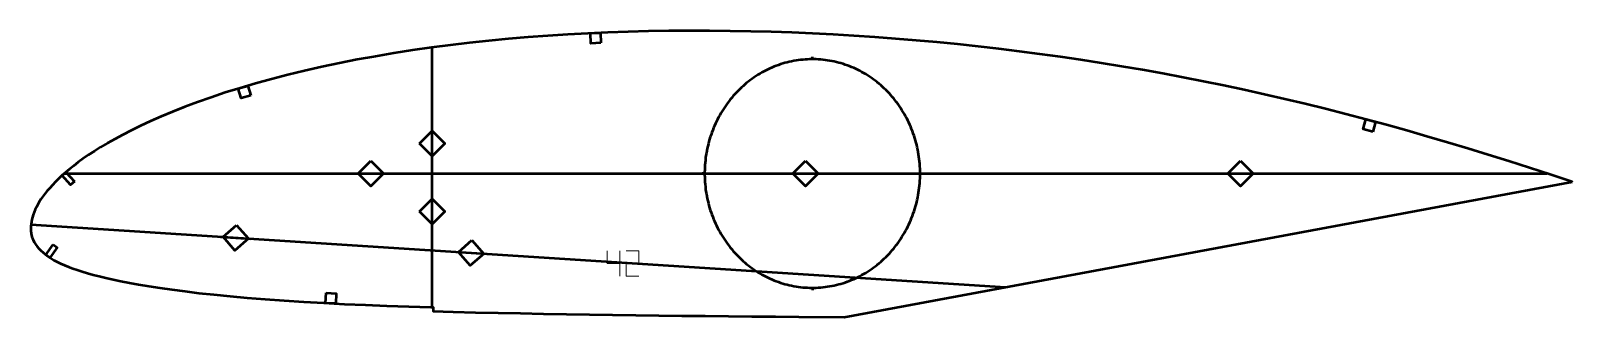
# Model space of a CAD drawing. Header units: metres. Extents: x 10 to 618, y 143 to 256.
import ezdxf

# ---------------------------------------------------------------- set-up
doc = ezdxf.new("R2010")
doc.units = ezdxf.units.M
doc.layers.add('Layer', color=1, linetype='Continuous', lineweight=50)
doc.layers.add('NumLabel', color=1, linetype='Continuous', lineweight=15)

msp = doc.modelspace()

# ---------------------------------------------------------------- linework, layer by layer
at = {"layer": 'Layer', "color": 7}
for p, q in [((167.83, 147.2), (167.83, 249.73)), ((167.83, 205.89), (167.83, 217.89)), ((22.73, 200), (607.54, 200)), ((137.59, 200), (149.59, 200)), ((309.13, 200), (321.13, 200)), ((480.67, 200), (492.67, 200)), ((167.83, 179.04), (167.83, 191.04)), ((9.57, 179.82), (393.96, 155.1)), ((84.36, 175.01), (96.33, 174.24)), ((177.21, 169.04), (189.19, 168.27))]:
    msp.add_line(p, q, dxfattribs=at)
at = {"layer": 'Layer'}
for p, q in [((317.83, 245.11), (317.83, 246.11)), ((275.33, 200), (274.33, 200)), ((360.32, 200), (361.32, 200)), ((317.83, 154.89), (317.83, 153.89))]:
    msp.add_line(p, q, dxfattribs=at)
for points in [[(617.57, 196.67), (617.57, 196.67), (617.12, 196.82), (608.9, 199.55), (600.72, 202.23), (592.58, 204.84), (584.47, 207.39), (576.39, 209.88), (568.34, 212.3), (560.3, 214.66), (552.28, 216.96), (544.27, 219.19), (536.26, 221.35), (528.26, 223.45), (520.26, 225.49), (512.26, 227.46), (504.25, 229.36), (496.24, 231.2), (488.22, 232.98), (480.2, 234.69), (472.17, 236.33), (464.12, 237.91), (456.07, 239.43), (448.01, 240.88), (439.95, 242.27), (431.87, 243.59), (423.79, 244.84), (415.7, 246.04), (407.6, 247.16), (399.49, 248.22), (391.36, 249.21), (383.23, 250.14), (375.08, 251), (366.93, 251.8), (358.76, 252.54), (350.59, 253.21), (342.42, 253.82), (334.25, 254.36), (326.08, 254.84), (317.92, 255.25), (309.76, 255.6), (301.62, 255.89), (293.49, 256.1), (285.38, 256.24), (277.28, 256.32), (269.21, 256.33), (261.16, 256.27), (253.13, 256.13), (245.13, 255.93), (237.17, 255.65), (229.24, 255.3), (221.35, 254.87), (213.5, 254.36), (205.7, 253.78), (197.94, 253.12), (190.24, 252.38), (182.6, 251.57), (175.03, 250.67), (167.52, 249.69), (160.09, 248.63), (152.74, 247.48), (145.48, 246.25), (138.31, 244.95), (131.25, 243.56), (124.33, 242.1), (117.53, 240.56), (110.89, 238.95), (104.43, 237.27), (98.15, 235.54), (92.08, 233.75), (86.23, 231.92), (80.62, 230.05), (75.28, 228.17), (70.21, 226.27), (65.42, 224.38), (60.92, 222.5), (56.72, 220.64), (52.79, 218.82), (49.14, 217.03), (45.76, 215.3), (42.63, 213.61), (39.74, 211.96), (37.06, 210.37), (34.59, 208.82), (32.31, 207.32), (30.19, 205.87), (28.24, 204.45), (26.43, 203.08), (24.76, 201.74), (23.21, 200.43), (21.78, 199.15), (20.46, 197.89), (19.22, 196.66), (18.07, 195.45), (17, 194.28), (16.01, 193.14), (15.1, 192.04), (14.26, 190.96), (13.52, 189.9), (12.84, 188.85), (12.24, 187.8), (11.71, 186.76), (11.23, 185.74), (10.81, 184.73), (10.44, 183.75), (10.14, 182.79), (9.89, 181.85), (9.71, 180.92), (9.59, 180.01), (9.52, 179.04), (9.51, 178.23), (9.55, 177.33), (9.66, 176.43), (9.84, 175.54), (10.1, 174.66), (10.44, 173.79), (10.88, 172.92), (11.41, 172.06), (12.02, 171.21), (12.71, 170.37), (13.48, 169.57), (14.33, 168.78), (15.27, 168.02), (16.3, 167.28), (17.41, 166.56), (18.61, 165.85), (19.9, 165.16), (21.28, 164.49), (22.75, 163.83), (24.33, 163.19), (26.02, 162.55), (27.83, 161.93), (29.77, 161.3), (31.86, 160.68), (34.11, 160.06), (36.53, 159.43), (39.15, 158.8), (41.98, 158.16), (45.06, 157.51), (48.41, 156.86), (52.05, 156.19), (56.03, 155.52), (60.37, 154.85), (65.09, 154.17), (70.23, 153.5), (75.78, 152.83), (81.75, 152.18), (88.14, 151.55), (94.9, 150.94), (102.02, 150.37), (109.45, 149.84), (117.15, 149.35), (125.08, 148.9), (133.22, 148.49), (141.52, 148.12), (149.99, 147.79), (158.6, 147.49), (167.34, 147.22), (168.27, 147.19), (168.22, 145.69), (176.11, 145.45), (184.94, 145.2), (193.81, 144.99), (202.74, 144.82), (211.74, 144.66), (220.82, 144.52), (229.92, 144.36), (239.03, 144.21), (248.13, 144.07), (257.22, 143.96), (266.36, 143.86), (275.54, 143.78), (284.75, 143.69), (293.98, 143.61), (303.22, 143.52), (312.45, 143.44), (330.41, 143.28), (617.57, 196.67)], [(360.32, 200), (360.31, 200.95), (360.29, 201.9), (360.24, 202.84), (360.17, 203.79), (360.09, 204.73), (359.99, 205.67), (359.86, 206.61), (359.72, 207.55), (359.57, 208.48), (359.39, 209.41), (359.19, 210.34), (358.98, 211.26), (358.75, 212.17), (358.5, 213.08), (358.23, 213.99), (357.94, 214.88), (357.64, 215.77), (357.32, 216.66), (356.98, 217.54), (356.63, 218.41), (356.25, 219.27), (355.86, 220.12), (355.46, 220.96), (355.03, 221.8), (354.59, 222.62), (354.14, 223.44), (353.67, 224.24), (353.18, 225.04), (352.67, 225.82), (352.16, 226.59), (351.62, 227.35), (351.07, 228.1), (350.51, 228.84), (349.93, 229.56), (349.34, 230.27), (348.73, 230.96), (348.11, 231.65), (347.48, 232.31), (346.83, 232.97), (346.17, 233.61), (345.5, 234.23), (344.82, 234.84), (344.12, 235.44), (343.42, 236.02), (342.7, 236.58), (341.97, 237.13), (341.23, 237.66), (340.48, 238.17), (339.72, 238.67), (338.95, 239.15), (338.17, 239.61), (337.38, 240.05), (336.58, 240.48), (335.78, 240.89), (334.96, 241.28), (334.14, 241.65), (333.31, 242.01), (332.48, 242.35), (331.64, 242.66), (330.79, 242.96), (329.94, 243.24), (329.08, 243.5), (328.21, 243.74), (327.35, 243.97), (326.47, 244.17), (325.6, 244.35), (324.72, 244.51), (323.84, 244.66), (322.95, 244.78), (322.06, 244.89), (321.17, 244.97), (320.28, 245.04), (319.39, 245.08), (318.5, 245.11), (317.6, 245.11), (316.71, 245.1), (315.82, 245.06), (314.93, 245.01), (314.04, 244.93), (313.15, 244.84), (312.26, 244.72), (311.38, 244.59), (310.5, 244.44), (309.62, 244.26), (308.74, 244.07), (307.87, 243.86), (307.01, 243.63), (306.15, 243.37), (305.29, 243.1), (304.44, 242.81), (303.6, 242.51), (302.76, 242.18), (301.93, 241.83), (301.1, 241.47), (300.29, 241.09), (299.48, 240.69), (298.67, 240.27), (297.88, 239.83), (297.1, 239.38), (296.32, 238.91), (295.56, 238.42), (294.8, 237.92), (294.06, 237.39), (293.32, 236.85), (292.6, 236.3), (291.88, 235.73), (291.18, 235.14), (290.49, 234.54), (289.82, 233.92), (289.15, 233.29), (288.5, 232.64), (287.86, 231.98), (287.23, 231.31), (286.62, 230.62), (286.02, 229.91), (285.43, 229.2), (284.86, 228.47), (284.31, 227.73), (283.77, 226.97), (283.24, 226.21), (282.73, 225.43), (282.23, 224.64), (281.75, 223.84), (281.29, 223.03), (280.84, 222.21), (280.41, 221.38), (279.99, 220.54), (279.6, 219.7), (279.21, 218.84), (278.85, 217.97), (278.5, 217.1), (278.17, 216.22), (277.86, 215.33), (277.57, 214.44), (277.29, 213.53), (277.03, 212.63), (276.79, 211.71), (276.57, 210.8), (276.36, 209.87), (276.18, 208.95), (276.01, 208.01), (275.86, 207.08), (275.73, 206.14), (275.62, 205.2), (275.52, 204.26), (275.45, 203.31), (275.39, 202.37), (275.35, 201.42), (275.33, 200.47), (275.33, 199.53), (275.35, 198.58), (275.39, 197.63), (275.45, 196.69), (275.52, 195.74), (275.62, 194.8), (275.73, 193.86), (275.86, 192.92), (276.01, 191.99), (276.18, 191.05), (276.36, 190.13), (276.57, 189.2), (276.79, 188.29), (277.03, 187.37), (277.29, 186.47), (277.57, 185.56), (277.86, 184.67), (278.17, 183.78), (278.5, 182.9), (278.85, 182.03), (279.21, 181.16), (279.6, 180.3), (279.99, 179.46), (280.41, 178.62), (280.84, 177.79), (281.29, 176.97), (281.75, 176.16), (282.23, 175.36), (282.73, 174.57), (283.24, 173.79), (283.77, 173.03), (284.31, 172.27), (284.86, 171.53), (285.43, 170.8), (286.02, 170.09), (286.62, 169.38), (287.23, 168.69), (287.86, 168.02), (288.5, 167.36), (289.15, 166.71), (289.82, 166.08), (290.49, 165.46), (291.18, 164.86), (291.88, 164.27), (292.6, 163.7), (293.32, 163.15), (294.06, 162.61), (294.8, 162.08), (295.56, 161.58), (296.32, 161.09), (297.1, 160.62), (297.88, 160.17), (298.67, 159.73), (299.48, 159.31), (300.29, 158.91), (301.1, 158.53), (301.93, 158.17), (302.76, 157.82), (303.6, 157.49), (304.44, 157.19), (305.29, 156.9), (306.15, 156.63), (307.01, 156.37), (307.87, 156.14), (308.74, 155.93), (309.62, 155.74), (310.5, 155.56), (311.38, 155.41), (312.26, 155.28), (313.15, 155.16), (314.04, 155.07), (314.93, 154.99), (315.82, 154.94), (316.71, 154.9), (317.6, 154.89), (318.5, 154.89), (319.39, 154.92), (320.28, 154.96), (321.17, 155.03), (322.06, 155.11), (322.95, 155.22), (323.84, 155.34), (324.72, 155.49), (325.6, 155.65), (326.47, 155.83), (327.35, 156.03), (328.21, 156.26), (329.08, 156.5), (329.94, 156.76), (330.79, 157.04), (331.64, 157.34), (332.48, 157.65), (333.31, 157.99), (334.14, 158.35), (334.96, 158.72), (335.78, 159.11), (336.58, 159.52), (337.38, 159.95), (338.17, 160.39), (338.95, 160.85), (339.72, 161.33), (340.48, 161.83), (341.23, 162.34), (341.97, 162.87), (342.7, 163.42), (343.42, 163.98), (344.12, 164.56), (344.82, 165.16), (345.5, 165.77), (346.17, 166.39), (346.83, 167.03), (347.48, 167.69), (348.11, 168.35), (348.73, 169.04), (349.34, 169.73), (349.93, 170.44), (350.51, 171.16), (351.07, 171.9), (351.62, 172.65), (352.16, 173.41), (352.67, 174.18), (353.18, 174.96), (353.67, 175.76), (354.14, 176.56), (354.59, 177.38), (355.03, 178.2), (355.46, 179.04), (355.86, 179.88), (356.25, 180.73), (356.63, 181.59), (356.98, 182.46), (357.32, 183.34), (357.64, 184.23), (357.94, 185.12), (358.23, 186.01), (358.5, 186.92), (358.75, 187.83), (358.98, 188.74), (359.19, 189.66), (359.39, 190.59), (359.57, 191.52), (359.72, 192.45), (359.86, 193.39), (359.99, 194.33), (360.09, 195.27), (360.17, 196.21), (360.24, 197.16), (360.29, 198.1), (360.31, 199.05), (360.32, 200)]]:
    msp.add_lwpolyline(points, close=True, dxfattribs=at)
for points in [[(234.44, 251.52), (230.44, 251.34), (230.27, 255.34), (234.26, 255.52), (234.44, 251.52)], [(96.3, 230.82), (92.46, 229.69), (91.33, 233.53), (95.17, 234.66), (96.3, 230.82)], [(538.93, 216.49), (535.07, 217.53), (536.11, 221.39), (539.97, 220.35), (538.93, 216.49)], [(162.83, 211.89), (167.83, 216.89), (172.83, 211.89), (167.83, 206.89), (162.83, 211.89)], [(143.59, 205), (148.59, 200), (143.59, 195), (138.59, 200), (143.59, 205)], [(315.13, 205), (320.13, 200), (315.13, 195), (310.13, 200), (315.13, 205)], [(486.67, 205), (491.67, 200), (486.67, 195), (481.67, 200), (486.67, 205)], [(26.69, 196.83), (25.2, 195.5), (21.86, 199.22), (23.35, 200.56), (26.69, 196.83)], [(162.83, 185.04), (167.83, 190.04), (172.83, 185.04), (167.83, 180.04), (162.83, 185.04)], [(90.66, 179.62), (95.33, 174.31), (90.02, 169.64), (85.35, 174.95), (90.66, 179.62)], [(18.29, 172.01), (19.91, 170.84), (16.99, 166.78), (15.37, 167.95), (18.29, 172.01)], [(183.52, 173.64), (188.19, 168.33), (182.88, 163.66), (178.21, 168.97), (183.52, 173.64)], [(126.01, 152.86), (130.01, 152.66), (129.81, 148.66), (125.81, 148.86), (126.01, 152.86)]]:
    msp.add_lwpolyline(points, dxfattribs=at)
at = {"layer": 'NumLabel', "color": 1}
for points in [[(236.82, 169.5), (236.82, 164.5), (241.82, 164.5), (241.82, 169.5), (241.82, 159.5)], [(244.32, 169.5), (249.32, 169.5), (249.32, 164.5), (244.32, 164.5), (244.32, 159.5), (249.32, 159.5)]]:
    msp.add_lwpolyline(points, dxfattribs=at)

doc.saveas('drawing.dxf')
